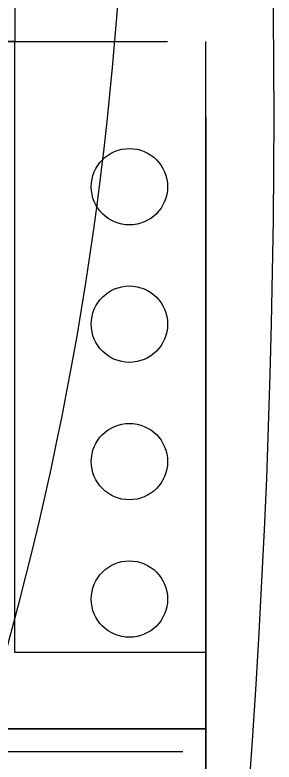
# Model space of a CAD drawing. Extents: x 11992 to 29481, y -6727 to 6811.
# Drawn here: x 18650 to 18989, y 2687 to 3665 of the extents above; entities that cross this region are included whole.
import ezdxf

# ---------------------------------------------------------------- set-up
doc = ezdxf.new("R2010")
doc.units = 0
doc.header["$MEASUREMENT"] = 0
doc.linetypes.add('DASHED', pattern=[19.05, 12.7, -6.35])
doc.layers.get('0').update_dxf_attribs({"color": 8, "linetype": 'CONTINUOUS'})
for name, color, linetype in [('DQ-BEAM-DASH', 8, 'DASHED'), ('DQ-GZ', 8, 'CONTINUOUS'), ('FF-FINISH【完成面】', 8, 'CONTINUOUS'), ('WALL', 8, 'CONTINUOUS'), ('zoylight 5回路', 4, 'CONTINUOUS'), ('洁具', 8, 'CONTINUOUS')]:
    doc.layers.add(name, color=color, linetype=linetype)

# ---------------------------------------------------------------- blocks, each defined once
blk = doc.blocks.new('MB-B')
at = {"layer": 'DQ-BEAM-DASH', "ltscale": 0.01}
blk.add_line((-15700, 8000), (-11400, 8000), dxfattribs=at)

msp = doc.modelspace()

# ---------------------------------------------------------------- linework, layer by layer
for p, q in [((18899.63, 3404.6, -2461.43), (18899.63, 3404.6, -2441.43)), ((18900.02, 3402.6, -2461.39), (18899.63, 3402.6, -2441.39)), ((18899.63, 1804.6, -2441.39), (18899.63, 3402.6, -2441.39)), ((18900.02, 1804.6, -2461.39), (18900.02, 3402.6, -2461.39)), ((18549.61, 2730.6, 559.57), (18899.61, 2730.6, 559.57)), ((18899.61, 2730.6, 429.57), (18549.61, 2730.6, 429.57)), ((18899.61, 2730.6, 429.57), (18549.61, 2730.6, 429.57)), ((18899.61, 2730.6, -40.43), (18549.61, 2730.6, -40.43)), ((18899.61, 2730.6, 559.57), (18549.61, 2730.6, 559.57)), ((18549.61, 2730.6, -2440.43), (18899.61, 2730.6, -2440.43)), ((18549.61, 2730.6, -2440.43), (18899.61, 2730.6, -2440.43)), ((18549.61, 2730.6, -2640.43), (18899.61, 2730.6, -2640.43)), ((18899.61, 1800.6, 559.57), (18899.61, 2730.6, 559.57)), ((18899.61, 1800.6, 429.57), (18899.61, 2730.6, 429.57)), ((18899.61, 2730.6, 559.57), (18899.61, 2730.6, 429.57)), ((18899.61, 1800.6, 429.57), (18899.61, 2730.6, 429.57)), ((18899.61, 1800.6, -40.43), (18899.61, 2730.6, -40.43)), ((18899.61, 2730.6, 429.57), (18899.61, 2730.6, -40.43)), ((18899.61, 1800.6, 559.57), (18899.61, 2730.6, 559.57)), ((18899.61, 2730.6, -2440.43), (18899.61, 1800.6, -2440.43)), ((18899.61, 2730.6, 559.57), (18899.61, 2730.6, -2440.43)), ((18899.61, 2730.6, -2440.43), (18899.61, 1800.6, -2440.43)), ((18899.61, 2730.6, -2640.43), (18899.61, 1800.6, -2640.43)), ((18899.61, 2730.6, -2440.43), (18899.61, 2730.6, -2640.43))]:
    msp.add_line(p, q)
at = {"layer": 'DQ-GZ'}
msp.add_lwpolyline([(18449.62, 3830.55), (18649.62, 3830.55), (18649.62, 3630.55), (18449.62, 3630.55)], close=True, dxfattribs=at)
at = {"layer": 'FF-FINISH【完成面】'}
msp.add_line((18869.61, 2700.55), (18519.61, 2700.55), dxfattribs=at)
at = {"layer": 'WALL'}
for p, q in [((18499.62, 3630.55), (18849.62, 3630.55)), ((18649.62, 2830.55, 0), (18649.62, 3630.55, 0)), ((18899.61, 1800.55), (18899.61, 3630.55)), ((18899.62, 3530.55), (18899.62, 2830.55)), ((18899.62, 2830.55), (18649.62, 2830.55, 0)), ((18899.61, 2730.55), (18549.62, 2730.55, 0))]:
    msp.add_line(p, q, dxfattribs=at)
at = {"layer": 'zoylight 5回路', "linetype": 'Continuous'}
for centre, radius, start, end in [((6947.43, 3541.66), 12041.78, 348.682104, 9.295438), ((14474.64, 3986.7), 4320.53, 318.70368, 19.63303)]:
    msp.add_arc(centre, radius, start, end, dxfattribs=at)
at = {"layer": '洁具'}
for centre in [(18799.62, 3440.55), (18799.62, 3260.55), (18799.62, 3080.55), (18799.62, 2900.55)]:
    msp.add_circle(centre, 50, dxfattribs=at)

# ---------------------------------------------------------------- block references
msp.add_blockref('MB-B', (30099.61, -4369.45))

doc.saveas('drawing.dxf')
